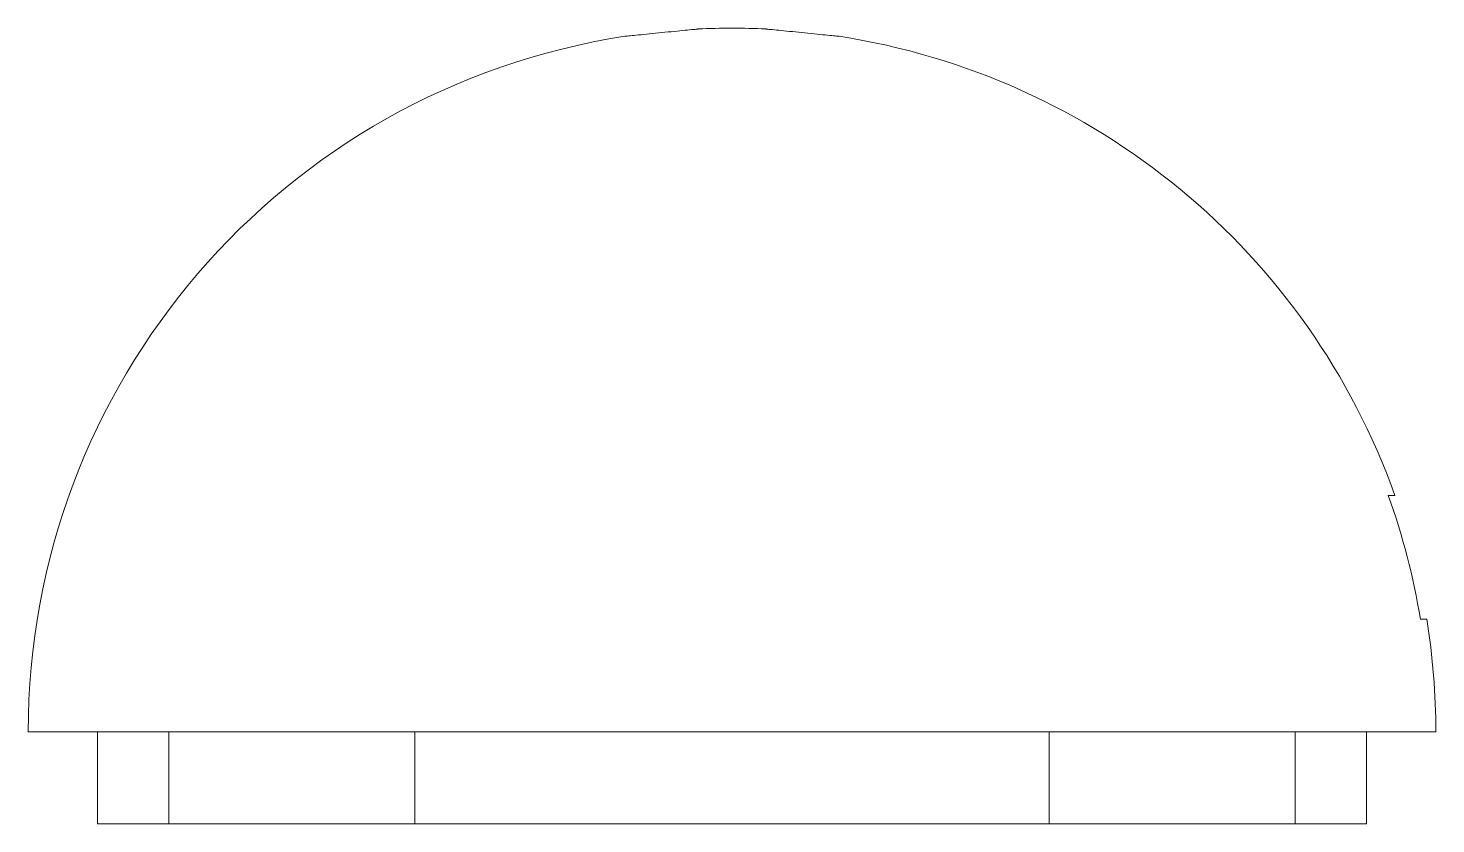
# Paper-space layout '_Superior' of a CAD drawing. Header units: millimetres. Extents: x -75 to 75, y -10 to 75.
import ezdxf

# ---------------------------------------------------------------- set-up
doc = ezdxf.new("R2010")
doc.units = ezdxf.units.MM

psp = doc.layouts.new('_Superior')

# ---------------------------------------------------------------- linework, layer by layer
at = {"color": 7, "linetype": 'Continuous', "lineweight": 15}
for p, q in [((69.93, 25.2), (70.64, 25.2)), ((74.03, 12), (73.36, 12)), ((-75, 0), (75, 0)), ((-67.6, -9.8), (-67.6, 0)), ((-33.8, -9.8), (-33.8, 0)), ((33.8, -9.8), (33.8, 0)), ((60, -9.8), (60, 0)), ((67.6, -9.8), (67.6, 0)), ((-60, -9.8), (-60, 0)), ((-67.6, -9.8), (67.6, -9.8))]:
    psp.add_line(p, q, dxfattribs=at)
for radius, start, end in [(75, 87.2467, 92.7531), (75, 98.7445, 180), (75, 19.6334, 81.255), (74.33, 9.2906, 19.8176), (75, 0, 9.2069)]:
    psp.add_arc((0, 0), radius, start, end, dxfattribs=at)
for points, knots in [([(-11.4, 74.13), (-11.4, 74.13), (-11.4, 74.13), (-10.89, 74.18), (-10, 74.27), (-8.81, 74.39), (-7.48, 74.52), (-6.14, 74.66), (-4.95, 74.78), (-4.08, 74.86), (-3.59, 74.91), (-3.6, 74.91), (-3.6, 74.91)], [0, 0, 0, 0, 0.073205, 0.179826, 0.286676, 0.394003, 0.50185, 0.610028, 0.718204, 0.826047, 0.933372, 1, 1, 1, 1]), ([(3.6, 74.91), (3.6, 74.91), (3.59, 74.91), (4.07, 74.86), (4.93, 74.78), (6.1, 74.66), (7.43, 74.53), (8.77, 74.39), (9.97, 74.27), (10.87, 74.18), (11.39, 74.13), (11.4, 74.13), (11.4, 74.13)], [0, 0, 0, 0, 0.065577, 0.172207, 0.279035, 0.386319, 0.494121, 0.60228, 0.710474, 0.81836, 0.925732, 1, 1, 1, 1])]:
    psp.add_open_spline(points, degree=3, knots=knots, dxfattribs=at)

doc.saveas('drawing.dxf')
